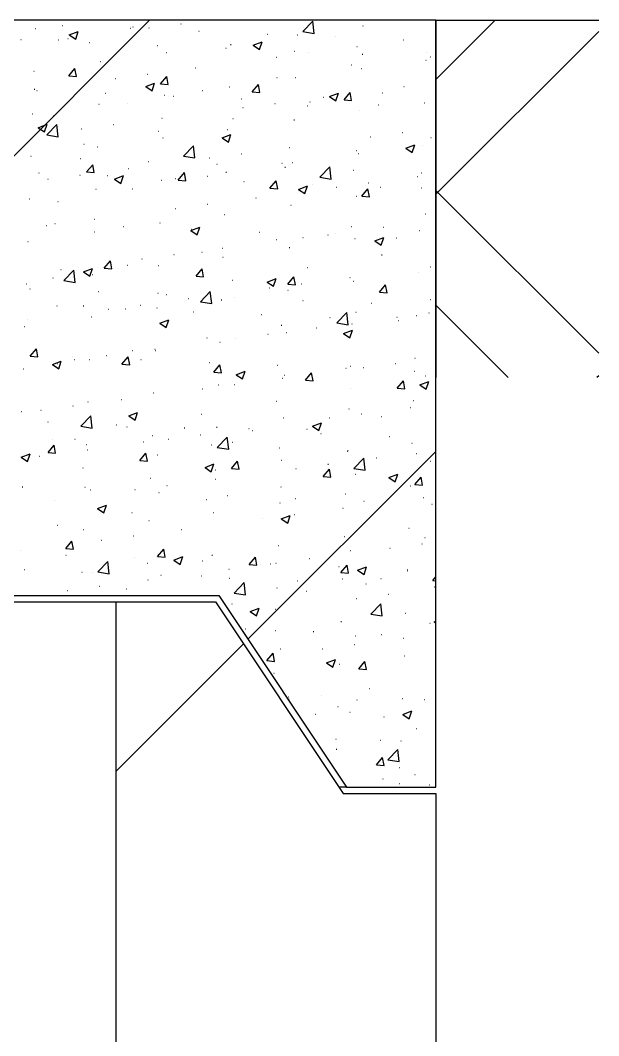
# Model space of a CAD drawing. Header units: centimetres. Extents: x -13594 to 4017, y -3206 to 1780.
# Drawn here: x -7170.4 to -7089.9, y 779.1 to 920.5 of the extents above; entities that cross this region are included whole.
import ezdxf

# ---------------------------------------------------------------- set-up
doc = ezdxf.new("R2010")
doc.units = ezdxf.units.CM

msp = doc.modelspace()

# ---------------------------------------------------------------- linework, layer by layer
at = {"color": 7, "linetype": 'Continuous', "lineweight": 25}
for p, q in [((-7112.6, 920.45), (-7317.24, 920.45)), ((-7112.6, 813.68), (-7112.6, 920.45)), ((-7335.03, 840.37), (-7142.78, 840.37)), ((-7142.78, 840.37), (-7124.99, 813.68)), ((-7601.96, 839.48), (-7157.08, 839.48)), ((-7157.08, 703.24), (-7157.08, 839.48)), ((-7157.08, 839.48), (-7143.26, 839.48)), ((-7143.26, 839.48), (-7125.47, 812.79)), ((-7124.99, 813.68), (-7126.06, 813.68)), ((-7124.99, 813.68), (-7112.6, 813.68)), ((-7125.47, 812.79), (-7112.6, 812.79)), ((-7112.6, 812.79), (-7112.6, 703.24))]:
    msp.add_line(p, q, dxfattribs=at)
at = {"color": 0, "linetype": 'Continuous', "lineweight": 18}
for p, q in [((-7152.42, 920.45), (-7232.5, 840.37)), ((-7112.6, 860.4), (-7138.72, 834.27)), ((-7139.36, 833.63), (-7157.08, 815.91))]:
    msp.add_line(p, q, dxfattribs=at)
at = {"color": 0, "linetype": 'Continuous'}
for p, q in [((-7112.6, 920.45), (-7089.92, 920.45)), ((-7112.6, 920.45), (-7112.6, 870.7)), ((-7104.35, 920.45), (-7112.6, 912.2)), ((-7168.28, 919.29), (-7168.24, 919.29)), ((-7164.56, 919.75), (-7164.51, 919.75)), ((-7155.06, 919.34), (-7155.01, 919.34)), ((-7154.73, 919.53), (-7154.68, 919.53)), ((-7152.53, 919.38), (-7152.48, 919.38)), ((-7148.07, 919.97), (-7148.03, 919.97)), ((-7131.07, 918.88), (-7129.69, 920.32)), ((-7129.49, 918.63), (-7129.69, 920.32)), ((-7122.75, 919.68), (-7122.71, 919.68)), ((-7170.31, 917.76), (-7170.26, 917.76)), ((-7165.1, 917.74), (-7165.06, 917.74)), ((-7163.77, 917.9), (-7163.72, 917.9)), ((-7163.58, 918.41), (-7162.33, 918.89)), ((-7163.58, 918.41), (-7162.69, 917.81)), ((-7162.69, 917.81), (-7162.33, 918.89)), ((-7145.56, 918.94), (-7145.51, 918.94)), ((-7136.06, 918.54), (-7136.02, 918.54)), ((-7131.89, 918.42), (-7131.84, 918.42)), ((-7131.07, 918.88), (-7129.49, 918.63)), ((-7126.56, 918.14), (-7126.52, 918.14)), ((-7117.06, 917.74), (-7117.02, 917.74)), ((-7089.92, 918.89), (-7112.6, 896.22)), ((-7160.81, 917.36), (-7160.76, 917.36)), ((-7151.31, 916.95), (-7151.26, 916.95)), ((-7141.81, 916.55), (-7141.76, 916.55)), ((-7141.13, 917.09), (-7141.08, 917.09)), ((-7138, 916.98), (-7136.76, 917.46)), ((-7138, 916.98), (-7137.12, 916.39)), ((-7137.12, 916.39), (-7136.76, 917.46)), ((-7123.58, 916.79), (-7123.54, 916.79)), ((-7150.12, 915.95), (-7150.07, 915.95)), ((-7134.78, 915.32), (-7134.73, 915.32)), ((-7132.31, 916.15), (-7132.26, 916.15)), ((-7130.32, 915.9), (-7130.28, 915.9)), ((-7122.81, 915.75), (-7122.76, 915.75)), ((-7113.98, 914.89), (-7113.93, 914.89)), ((-7113.95, 916.03), (-7113.91, 916.03)), ((-7113.31, 915.35), (-7113.26, 915.35)), ((-7168.5, 913.36), (-7168.45, 913.36)), ((-7163.66, 912.72), (-7162.8, 913.74)), ((-7162.59, 912.62), (-7162.8, 913.74)), ((-7159.25, 914.7), (-7159.21, 914.7)), ((-7146.01, 913.84), (-7145.97, 913.84)), ((-7124.33, 914.25), (-7124.28, 914.25)), ((-7122.97, 913.75), (-7122.92, 913.75)), ((-7163.66, 912.72), (-7162.59, 912.62)), ((-7157.21, 912.36), (-7157.16, 912.36)), ((-7152.75, 912.95), (-7152.71, 912.95)), ((-7150.89, 911.6), (-7150.03, 912.62)), ((-7149.83, 911.51), (-7150.03, 912.62)), ((-7134.71, 912.47), (-7134.66, 912.47)), ((-7132.1, 912.5), (-7132.06, 912.5)), ((-7168.45, 910.88), (-7168.4, 910.88)), ((-7168.1, 910.7), (-7168.05, 910.7)), ((-7152.95, 911.24), (-7151.71, 911.72)), ((-7152.95, 911.24), (-7152.07, 910.65)), ((-7152.07, 910.65), (-7151.71, 911.72)), ((-7150.89, 911.6), (-7149.83, 911.51)), ((-7145.08, 910.69), (-7145.04, 910.69)), ((-7141.35, 911.17), (-7141.3, 911.17)), ((-7138.13, 910.48), (-7137.27, 911.5)), ((-7137.06, 910.39), (-7137.27, 911.5)), ((-7117.02, 911.25), (-7116.98, 911.25)), ((-7158.6, 910.3), (-7158.55, 910.3)), ((-7150.33, 910.03), (-7150.29, 910.03)), ((-7149.1, 909.9), (-7149.05, 909.9)), ((-7139.6, 909.5), (-7139.56, 909.5)), ((-7138.13, 910.48), (-7137.06, 910.39)), ((-7130.1, 909.1), (-7130.06, 909.1)), ((-7128.26, 909.77), (-7128.22, 909.77)), ((-7127.38, 909.82), (-7126.14, 910.3)), ((-7127.38, 909.82), (-7126.5, 909.22)), ((-7126.5, 909.22), (-7126.14, 910.3)), ((-7125.36, 909.37), (-7124.51, 910.39)), ((-7125.36, 909.37), (-7124.3, 909.27)), ((-7124.3, 909.27), (-7124.51, 910.39)), ((-7120.06, 910.35), (-7120.02, 910.35)), ((-7159.47, 908.77), (-7159.43, 908.77)), ((-7155.46, 908.91), (-7155.42, 908.91)), ((-7139.46, 908.3), (-7139.41, 908.3)), ((-7135, 908.89), (-7134.96, 908.89)), ((-7130.44, 908.56), (-7130.4, 908.56)), ((-7123.18, 907.83), (-7123.14, 907.83)), ((-7120.6, 908.69), (-7120.56, 908.69)), ((-7114.19, 908.97), (-7114.15, 908.97)), ((-7112.6, 908.25), (-7112.6, 908.26)), ((-7112.6, 908.25), (-7112.6, 908.25)), ((-7168.71, 907.44), (-7168.67, 907.44)), ((-7165.84, 907.13), (-7165.79, 907.13)), ((-7150.7, 906.82), (-7150.65, 906.82)), ((-7140.82, 906.78), (-7140.77, 906.78)), ((-7132.32, 906.58), (-7132.27, 906.58)), ((-7167.91, 905.5), (-7166.66, 905.98)), ((-7167.91, 905.5), (-7167.02, 904.91)), ((-7167.02, 904.91), (-7166.66, 905.98)), ((-7166.7, 904.49), (-7165.31, 905.93)), ((-7165.11, 904.24), (-7165.31, 905.93)), ((-7161.89, 905.35), (-7161.85, 905.35)), ((-7157.44, 905.93), (-7157.39, 905.93)), ((-7151.2, 905), (-7151.15, 905)), ((-7141.56, 905.24), (-7141.52, 905.24)), ((-7166.7, 904.49), (-7165.11, 904.24)), ((-7150.55, 904.1), (-7150.51, 904.1)), ((-7142.33, 904.08), (-7141.09, 904.56)), ((-7142.33, 904.08), (-7141.45, 903.48)), ((-7141.45, 903.48), (-7141.09, 904.56)), ((-7121.71, 904.23), (-7121.66, 904.23)), ((-7117.25, 904.82), (-7117.21, 904.82)), ((-7113.27, 904.12), (-7113.22, 904.12)), ((-7161.58, 903.22), (-7161.53, 903.22)), ((-7159.69, 902.85), (-7159.64, 902.85)), ((-7147.71, 901.54), (-7146.32, 902.99)), ((-7146.12, 901.3), (-7146.32, 902.99)), ((-7132.94, 902.75), (-7132.9, 902.75)), ((-7123.65, 902.34), (-7123.6, 902.34)), ((-7116.76, 902.65), (-7115.51, 903.13)), ((-7116.76, 902.65), (-7115.87, 902.06)), ((-7115.87, 902.06), (-7115.51, 903.13)), ((-7114.41, 903.05), (-7114.37, 903.05)), ((-7168.93, 901.52), (-7168.89, 901.52)), ((-7162.06, 901.21), (-7162.02, 901.21)), ((-7152.56, 900.8), (-7152.52, 900.8)), ((-7147.71, 901.54), (-7146.12, 901.3)), ((-7144.14, 901.28), (-7144.09, 901.28)), ((-7139.68, 901.87), (-7139.64, 901.87)), ((-7132.54, 900.65), (-7132.49, 900.65)), ((-7123.4, 901.91), (-7123.35, 901.91)), ((-7167.81, 899.22), (-7167.77, 899.22)), ((-7161.19, 899.33), (-7160.33, 900.35)), ((-7161.19, 899.33), (-7160.12, 899.24)), ((-7160.12, 899.24), (-7160.33, 900.35)), ((-7155.38, 899.8), (-7155.33, 899.8)), ((-7148.42, 898.21), (-7147.56, 899.24)), ((-7147.36, 898.12), (-7147.56, 899.24)), ((-7143.07, 900.4), (-7143.02, 900.4)), ((-7141.78, 899.32), (-7141.73, 899.32)), ((-7134.02, 900.55), (-7133.98, 900.55)), ((-7133.57, 900), (-7133.52, 900)), ((-7128.71, 898.6), (-7127.33, 900.04)), ((-7127.13, 898.35), (-7127.33, 900.04)), ((-7124.07, 899.6), (-7124.02, 899.6)), ((-7114.57, 899.2), (-7114.52, 899.2)), ((-7166.57, 898.33), (-7166.53, 898.33)), ((-7162.12, 898.91), (-7162.07, 898.91)), ((-7158.31, 898.82), (-7158.27, 898.82)), ((-7157.28, 898.34), (-7156.04, 898.82)), ((-7157.28, 898.34), (-7156.4, 897.74)), ((-7156.4, 897.74), (-7156.04, 898.82)), ((-7150.77, 898.18), (-7150.72, 898.18)), ((-7148.81, 898.41), (-7148.77, 898.41)), ((-7148.42, 898.21), (-7147.36, 898.12)), ((-7144.4, 898.77), (-7144.36, 898.77)), ((-7139.31, 898.01), (-7139.27, 898.01)), ((-7135.66, 897.1), (-7134.8, 898.12)), ((-7134.59, 897), (-7134.8, 898.12)), ((-7128.71, 898.6), (-7127.13, 898.35)), ((-7121.93, 897.8), (-7121.89, 897.8)), ((-7115.19, 898.69), (-7115.15, 898.69)), ((-7159.9, 896.93), (-7159.86, 896.93)), ((-7154.78, 896.99), (-7154.73, 896.99)), ((-7135.66, 897.1), (-7134.59, 897)), ((-7131.71, 896.91), (-7130.46, 897.39)), ((-7131.71, 896.91), (-7130.83, 896.32)), ((-7130.83, 896.32), (-7130.46, 897.39)), ((-7129.81, 897.61), (-7129.77, 897.61)), ((-7126.39, 897.22), (-7126.34, 897.22)), ((-7122.89, 895.98), (-7122.04, 897)), ((-7121.83, 895.89), (-7122.04, 897)), ((-7120.31, 897.21), (-7120.27, 897.21)), ((-7114.63, 897.12), (-7114.58, 897.12)), ((-7112.6, 896.77), (-7089.92, 874.1)), ((-7169.15, 895.59), (-7169.1, 895.59)), ((-7165.16, 895.21), (-7165.11, 895.21)), ((-7137.63, 895.74), (-7137.58, 895.74)), ((-7123.62, 895.98), (-7123.57, 895.98)), ((-7122.89, 895.98), (-7121.83, 895.89)), ((-7148.82, 894.26), (-7148.78, 894.26)), ((-7144.36, 894.85), (-7144.32, 894.85)), ((-7132.75, 894.73), (-7132.71, 894.73)), ((-7165.6, 892.16), (-7165.56, 892.16)), ((-7160.06, 892.78), (-7160.01, 892.78)), ((-7150.98, 892.26), (-7150.94, 892.26)), ((-7141.99, 893.39), (-7141.95, 893.39)), ((-7114, 893.5), (-7113.96, 893.5)), ((-7166.8, 891.89), (-7166.75, 891.89)), ((-7160.12, 891), (-7160.08, 891)), ((-7156.11, 891.76), (-7156.06, 891.76)), ((-7146.66, 891.17), (-7145.42, 891.65)), ((-7146.66, 891.17), (-7145.78, 890.58)), ((-7146.61, 891.36), (-7146.56, 891.36)), ((-7145.78, 890.58), (-7145.42, 891.65)), ((-7137.11, 890.96), (-7137.06, 890.96)), ((-7126.61, 890.78), (-7126.57, 890.78)), ((-7124.38, 891.72), (-7124.34, 891.72)), ((-7119.87, 891.67), (-7119.83, 891.67)), ((-7114.84, 891.2), (-7114.8, 891.2)), ((-7169.36, 889.67), (-7169.32, 889.67)), ((-7134.76, 889.94), (-7134.71, 889.94)), ((-7131.07, 890.2), (-7131.02, 890.2)), ((-7127.61, 890.56), (-7127.56, 890.56)), ((-7123.83, 890.06), (-7123.79, 890.06)), ((-7121.09, 889.75), (-7119.84, 890.23)), ((-7121.09, 889.75), (-7120.2, 889.15)), ((-7120.2, 889.15), (-7119.84, 890.23)), ((-7118.11, 890.15), (-7118.06, 890.15)), ((-7145.14, 888.16), (-7145.09, 888.16)), ((-7142.31, 888.72), (-7142.26, 888.72)), ((-7132.97, 888.81), (-7132.92, 888.81)), ((-7158.72, 885.95), (-7157.86, 886.97)), ((-7157.65, 885.85), (-7157.86, 886.97)), ((-7153.5, 887.24), (-7153.46, 887.24)), ((-7149.05, 887.83), (-7149, 887.83)), ((-7142.21, 887.47), (-7142.17, 887.47)), ((-7120.12, 887.81), (-7120.07, 887.81)), ((-7164.74, 885.76), (-7164.7, 885.76)), ((-7164.34, 884.21), (-7162.95, 885.65)), ((-7162.76, 883.96), (-7162.95, 885.65)), ((-7161.61, 885.44), (-7160.37, 885.91)), ((-7161.61, 885.44), (-7160.73, 884.84)), ((-7160.73, 884.84), (-7160.37, 885.91)), ((-7160.34, 885.08), (-7160.29, 885.08)), ((-7158.72, 885.95), (-7157.65, 885.85)), ((-7155.51, 886.37), (-7155.47, 886.37)), ((-7151.2, 886.33), (-7151.16, 886.33)), ((-7145.95, 884.83), (-7145.1, 885.85)), ((-7144.89, 884.74), (-7145.1, 885.85)), ((-7130.49, 886.03), (-7130.45, 886.03)), ((-7115.06, 885.27), (-7115.02, 885.27)), ((-7113.32, 886.13), (-7113.27, 886.13)), ((-7169.58, 883.74), (-7169.53, 883.74)), ((-7165.89, 884.59), (-7165.85, 884.59)), ((-7164.34, 884.21), (-7162.76, 883.96)), ((-7145.95, 884.83), (-7144.89, 884.74)), ((-7140.87, 884.25), (-7140.83, 884.25)), ((-7136.04, 884.01), (-7134.79, 884.49)), ((-7136.04, 884.01), (-7135.16, 883.41)), ((-7135.16, 883.41), (-7134.79, 884.49)), ((-7133.19, 883.71), (-7132.33, 884.73)), ((-7133.19, 883.71), (-7132.13, 883.62)), ((-7132.13, 883.62), (-7132.33, 884.73)), ((-7131.29, 883.76), (-7131.25, 883.76)), ((-7124.56, 884.65), (-7124.51, 884.65)), ((-7124.05, 884.13), (-7124, 884.13)), ((-7169.07, 883.07), (-7169.03, 883.07)), ((-7159.57, 882.67), (-7159.53, 882.67)), ((-7151.25, 882.47), (-7151.21, 882.47)), ((-7150.07, 882.26), (-7150.03, 882.26)), ((-7145.35, 881.26), (-7143.96, 882.71)), ((-7143.76, 881.02), (-7143.96, 882.71)), ((-7135.75, 883.18), (-7135.71, 883.18)), ((-7133.19, 882.88), (-7133.14, 882.88)), ((-7120.43, 882.6), (-7119.57, 883.62)), ((-7120.43, 882.6), (-7119.36, 882.5)), ((-7119.36, 882.5), (-7119.57, 883.62)), ((-7153.73, 880.81), (-7153.68, 880.81)), ((-7146.99, 881.7), (-7146.94, 881.7)), ((-7145.35, 881.26), (-7143.76, 881.02)), ((-7142.43, 881.55), (-7142.38, 881.55)), ((-7140.57, 881.86), (-7140.53, 881.86)), ((-7131.07, 881.46), (-7131.03, 881.46)), ((-7121.57, 881.06), (-7121.53, 881.06)), ((-7113.32, 881.58), (-7113.28, 881.58)), ((-7165.32, 880.68), (-7165.27, 880.68)), ((-7161.63, 880.69), (-7161.58, 880.69)), ((-7158.18, 880.22), (-7158.14, 880.22)), ((-7155.82, 880.28), (-7155.77, 880.28)), ((-7151.42, 880.41), (-7151.37, 880.41)), ((-7146.32, 879.87), (-7146.27, 879.87)), ((-7136.82, 879.47), (-7136.78, 879.47)), ((-7126.35, 878.32), (-7124.97, 879.76)), ((-7124.77, 878.07), (-7124.97, 879.76)), ((-7123.7, 879.8), (-7123.65, 879.8)), ((-7113.54, 879.7), (-7113.5, 879.7)), ((-7112.6, 880.79), (-7102.5, 870.7)), ((-7169.42, 878.75), (-7169.38, 878.75)), ((-7160.55, 879.15), (-7160.51, 879.15)), ((-7150.99, 878.27), (-7149.75, 878.75)), ((-7150.99, 878.27), (-7150.11, 877.67)), ((-7150.11, 877.67), (-7149.75, 878.75)), ((-7134.08, 878.02), (-7134.03, 878.02)), ((-7127.32, 879.07), (-7127.28, 879.07)), ((-7126.35, 878.32), (-7124.77, 878.07)), ((-7124.26, 878.21), (-7124.22, 878.21)), ((-7118, 879.11), (-7117.95, 879.11)), ((-7117.82, 878.67), (-7117.78, 878.67)), ((-7115.28, 879.35), (-7115.23, 879.35)), ((-7169.8, 877.82), (-7169.75, 877.82)), ((-7135.98, 876.75), (-7135.93, 876.75)), ((-7133.4, 876.96), (-7133.36, 876.96)), ((-7129.24, 877.63), (-7129.19, 877.63)), ((-7125.42, 876.85), (-7124.17, 877.32)), ((-7125.42, 876.85), (-7124.53, 876.25)), ((-7124.53, 876.25), (-7124.17, 877.32)), ((-7144.45, 876.24), (-7144.41, 876.24)), ((-7142.64, 875.62), (-7142.6, 875.62)), ((-7140.43, 876.16), (-7140.39, 876.16)), ((-7169.01, 873.68), (-7168.15, 874.7)), ((-7167.95, 873.58), (-7168.15, 874.7)), ((-7158.41, 873.79), (-7158.36, 873.79)), ((-7154.83, 874.46), (-7154.79, 874.46)), ((-7151.67, 874.68), (-7151.62, 874.68)), ((-7151.63, 874.48), (-7151.59, 874.48)), ((-7169.01, 873.68), (-7167.95, 873.58)), ((-7165.94, 872.53), (-7164.7, 873.01)), ((-7165.94, 872.53), (-7165.06, 871.93)), ((-7165.21, 872.68), (-7165.16, 872.68)), ((-7165.06, 871.93), (-7164.7, 873.01)), ((-7163.11, 873.62), (-7163.07, 873.62)), ((-7162.86, 873.21), (-7162.82, 873.21)), ((-7160.77, 873.23), (-7160.72, 873.23)), ((-7156.25, 872.56), (-7155.39, 873.58)), ((-7156.25, 872.56), (-7155.18, 872.47)), ((-7155.18, 872.47), (-7155.39, 873.58)), ((-7153.61, 873.22), (-7153.57, 873.22)), ((-7144.11, 872.82), (-7144.07, 872.82)), ((-7143.48, 871.44), (-7142.63, 872.47)), ((-7142.42, 871.35), (-7142.63, 872.47)), ((-7134.61, 872.42), (-7134.57, 872.42)), ((-7118.22, 872.68), (-7118.18, 872.68)), ((-7115.49, 873.43), (-7115.45, 873.43)), ((-7170.01, 871.9), (-7169.97, 871.9)), ((-7143.48, 871.44), (-7142.42, 871.35)), ((-7140.37, 871.11), (-7139.12, 871.58)), ((-7140.37, 871.11), (-7139.49, 870.51)), ((-7139.49, 870.51), (-7139.12, 871.58)), ((-7133.62, 871.03), (-7133.57, 871.03)), ((-7130.72, 870.33), (-7129.86, 871.35)), ((-7129.66, 870.23), (-7129.86, 871.35)), ((-7125.11, 872.02), (-7125.07, 872.02)), ((-7124.48, 872.29), (-7124.44, 872.29)), ((-7122.68, 872.09), (-7122.63, 872.09)), ((-7115.61, 871.61), (-7115.57, 871.61)), ((-7114.05, 870.97), (-7114.01, 870.97)), ((-7089.92, 870.95), (-7090.18, 870.7)), ((-7142.86, 869.7), (-7142.82, 869.7)), ((-7140.66, 869.73), (-7140.61, 869.73)), ((-7133.92, 870.61), (-7133.87, 870.61)), ((-7130.72, 870.33), (-7129.66, 870.23)), ((-7117.96, 869.21), (-7117.1, 870.23)), ((-7116.89, 869.12), (-7117.1, 870.23)), ((-7114.8, 869.68), (-7113.55, 870.16)), ((-7114.8, 869.68), (-7113.91, 869.08)), ((-7113.91, 869.08), (-7113.55, 870.16)), ((-7151.85, 868.56), (-7151.8, 868.56)), ((-7145.11, 869.14), (-7145.07, 869.14)), ((-7124.43, 869.18), (-7124.39, 869.18)), ((-7117.96, 869.21), (-7116.89, 869.12)), ((-7163.09, 866.77), (-7163.05, 866.77)), ((-7160.99, 867.31), (-7160.94, 867.31)), ((-7156.35, 867.66), (-7156.31, 867.66)), ((-7134.81, 867.4), (-7134.77, 867.4)), ((-7115.71, 867.5), (-7115.66, 867.5)), ((-7170.23, 865.97), (-7170.18, 865.97)), ((-7167.55, 866.19), (-7167.5, 866.19)), ((-7161.98, 863.93), (-7160.59, 865.37)), ((-7160.4, 863.68), (-7160.59, 865.37)), ((-7155.32, 865.37), (-7154.08, 865.84)), ((-7155.32, 865.37), (-7154.44, 864.77)), ((-7154.44, 864.77), (-7154.08, 865.84)), ((-7145.19, 865.62), (-7145.14, 865.62)), ((-7124.7, 866.36), (-7124.65, 866.36)), ((-7122.91, 865.66), (-7122.86, 865.66)), ((-7120.17, 865.28), (-7120.12, 865.28)), ((-7116.17, 866.55), (-7116.12, 866.55)), ((-7166.58, 864.53), (-7166.53, 864.53)), ((-7161.98, 863.93), (-7160.4, 863.68)), ((-7157.08, 864.13), (-7157.03, 864.13)), ((-7133.83, 865.11), (-7133.79, 865.11)), ((-7129.75, 863.94), (-7128.5, 864.42)), ((-7129.75, 863.94), (-7128.86, 863.34)), ((-7128.86, 863.34), (-7128.5, 864.42)), ((-7127.36, 865.08), (-7127.32, 865.08)), ((-7155.57, 863.84), (-7155.52, 863.84)), ((-7152.07, 862.64), (-7152.02, 862.64)), ((-7147.58, 863.72), (-7147.53, 863.72)), ((-7145.34, 862.71), (-7145.29, 862.71)), ((-7143.08, 863.78), (-7143.03, 863.78)), ((-7142.99, 860.98), (-7141.6, 862.43)), ((-7141.4, 860.74), (-7141.6, 862.43)), ((-7138.6, 863.6), (-7138.55, 863.6)), ((-7138.08, 863.32), (-7138.03, 863.32)), ((-7130.55, 863.5), (-7130.5, 863.5)), ((-7128.58, 862.92), (-7128.53, 862.92)), ((-7119.08, 862.52), (-7119.03, 862.52)), ((-7166.54, 860.29), (-7165.68, 861.31)), ((-7165.94, 862.06), (-7165.9, 862.06)), ((-7165.48, 860.2), (-7165.68, 861.31)), ((-7162.82, 862.14), (-7162.78, 862.14)), ((-7161.2, 861.38), (-7161.16, 861.38)), ((-7153.32, 861.74), (-7153.28, 861.74)), ((-7149.79, 862.12), (-7149.75, 862.12)), ((-7143.83, 861.33), (-7143.78, 861.33)), ((-7140.92, 861.71), (-7140.88, 861.71)), ((-7115.93, 861.58), (-7115.88, 861.58)), ((-7170.27, 859.63), (-7169.03, 860.11)), ((-7170.27, 859.63), (-7169.39, 859.03)), ((-7169.39, 859.03), (-7169.03, 860.11)), ((-7167.77, 859.76), (-7167.73, 859.76)), ((-7166.54, 860.29), (-7165.48, 860.2)), ((-7161.03, 860.64), (-7160.99, 860.64)), ((-7153.78, 859.17), (-7152.92, 860.2)), ((-7152.72, 859.08), (-7152.92, 860.2)), ((-7151.3, 859.93), (-7151.26, 859.93)), ((-7142.99, 860.98), (-7141.4, 860.74)), ((-7134.33, 860.93), (-7134.28, 860.93)), ((-7124.91, 860.44), (-7124.87, 860.44)), ((-7124.83, 860.53), (-7124.78, 860.53)), ((-7115.33, 860.13), (-7115.28, 860.13)), ((-7153.78, 859.17), (-7152.72, 859.08)), ((-7144.7, 858.2), (-7143.45, 858.68)), ((-7144.7, 858.2), (-7143.82, 857.6)), ((-7143.82, 857.6), (-7143.45, 858.68)), ((-7141.02, 858.06), (-7140.16, 859.08)), ((-7139.95, 857.96), (-7140.16, 859.08)), ((-7134.05, 859.19), (-7134.01, 859.19)), ((-7127.59, 858.64), (-7127.54, 858.64)), ((-7124, 858.04), (-7122.61, 859.48)), ((-7122.41, 857.79), (-7122.61, 859.48)), ((-7120.85, 859.53), (-7120.8, 859.53)), ((-7113.37, 859.05), (-7113.33, 859.05)), ((-7161.68, 858.15), (-7161.64, 858.15)), ((-7143.29, 857.85), (-7143.25, 857.85)), ((-7141.02, 858.06), (-7139.95, 857.96)), ((-7132.04, 858.06), (-7132, 858.06)), ((-7128.25, 856.94), (-7127.39, 857.96)), ((-7128.25, 856.94), (-7127.19, 856.85)), ((-7127.19, 856.85), (-7127.39, 857.96)), ((-7124, 858.04), (-7122.41, 857.79)), ((-7123.75, 857.27), (-7123.71, 857.27)), ((-7119.13, 856.78), (-7117.88, 857.26)), ((-7119.13, 856.78), (-7118.24, 856.18)), ((-7118.24, 856.18), (-7117.88, 857.25)), ((-7115.49, 855.82), (-7114.63, 856.85)), ((-7114.42, 855.73), (-7114.63, 856.85)), ((-7170.12, 855.48), (-7170.07, 855.48)), ((-7161.42, 855.46), (-7161.37, 855.46)), ((-7152.28, 856.71), (-7152.24, 856.71)), ((-7150.02, 855.69), (-7149.98, 855.69)), ((-7143.28, 856.58), (-7143.24, 856.58)), ((-7134.13, 855.49), (-7134.08, 855.49)), ((-7116.14, 855.65), (-7116.1, 855.65)), ((-7115.49, 855.82), (-7114.42, 855.73)), ((-7160.62, 855.08), (-7160.57, 855.08)), ((-7154.47, 855.1), (-7154.43, 855.1)), ((-7151.12, 854.68), (-7151.07, 854.68)), ((-7141.62, 854.28), (-7141.57, 854.28)), ((-7125.13, 854.51), (-7125.09, 854.51)), ((-7114.29, 853.99), (-7114.25, 853.99)), ((-7165.71, 853.62), (-7165.67, 853.62)), ((-7159.65, 852.46), (-7158.41, 852.94)), ((-7158.77, 851.87), (-7158.41, 852.94)), ((-7144.51, 853.71), (-7144.46, 853.71)), ((-7134.27, 853.26), (-7134.22, 853.26)), ((-7132.12, 853.88), (-7132.07, 853.88)), ((-7122.62, 853.48), (-7122.57, 853.48)), ((-7113.12, 853.07), (-7113.08, 853.07)), ((-7159.65, 852.46), (-7158.77, 851.87)), ((-7154.88, 851.92), (-7154.84, 851.92)), ((-7143.51, 851.93), (-7143.47, 851.93)), ((-7134.08, 851.04), (-7132.83, 851.52)), ((-7133.19, 850.44), (-7132.83, 851.52)), ((-7132.27, 851.62), (-7132.22, 851.62)), ((-7125.53, 852.51), (-7125.48, 852.51)), ((-7165.26, 850.14), (-7165.22, 850.14)), ((-7152.5, 850.79), (-7152.45, 850.79)), ((-7136.72, 851.04), (-7136.68, 851.04)), ((-7134.08, 851.04), (-7133.19, 850.44)), ((-7116.36, 849.73), (-7116.31, 849.73)), ((-7161.63, 849.54), (-7161.59, 849.54)), ((-7154.7, 848.67), (-7154.66, 848.67)), ((-7147.96, 849.56), (-7147.92, 849.56)), ((-7125.35, 848.59), (-7125.3, 848.59)), ((-7114.11, 848.43), (-7114.06, 848.43)), ((-7164.07, 846.91), (-7163.22, 847.93)), ((-7164.07, 846.91), (-7163.01, 846.81)), ((-7163.01, 846.81), (-7163.22, 847.93)), ((-7159.16, 848.08), (-7159.11, 848.08)), ((-7134.48, 847.34), (-7134.44, 847.34)), ((-7118.97, 846.97), (-7118.93, 846.97)), ((-7114.52, 847.56), (-7114.47, 847.56)), ((-7170.39, 846.61), (-7170.35, 846.61)), ((-7164.08, 845.99), (-7164.04, 845.99)), ((-7154.58, 845.59), (-7154.54, 845.59)), ((-7151.31, 845.79), (-7150.45, 846.81)), ((-7151.31, 845.79), (-7150.25, 845.7)), ((-7150.25, 845.7), (-7150.45, 846.81)), ((-7149.03, 845.3), (-7147.78, 845.78)), ((-7148.15, 844.7), (-7147.78, 845.78)), ((-7143.73, 846), (-7143.68, 846)), ((-7138.55, 844.67), (-7137.69, 845.69)), ((-7137.48, 844.58), (-7137.69, 845.69)), ((-7130.21, 845.49), (-7130.17, 845.49)), ((-7124.49, 846.65), (-7124.44, 846.65)), ((-7159.62, 843.65), (-7158.23, 845.09)), ((-7158.04, 843.4), (-7158.23, 845.09)), ((-7152.71, 844.86), (-7152.67, 844.86)), ((-7149.03, 845.3), (-7148.15, 844.7)), ((-7145.08, 845.18), (-7145.04, 845.18)), ((-7138.55, 844.67), (-7137.48, 844.58)), ((-7136.95, 844.61), (-7136.91, 844.61)), ((-7135.58, 844.78), (-7135.54, 844.78)), ((-7134.86, 844.87), (-7134.82, 844.87)), ((-7126.08, 844.38), (-7126.04, 844.38)), ((-7125.78, 843.56), (-7124.92, 844.58)), ((-7124.72, 843.46), (-7124.92, 844.58)), ((-7123.46, 843.87), (-7122.21, 844.35)), ((-7122.57, 843.28), (-7122.21, 844.35)), ((-7169.83, 844), (-7169.79, 844)), ((-7161.85, 843.61), (-7161.81, 843.61)), ((-7160.33, 843.6), (-7160.29, 843.6)), ((-7159.62, 843.65), (-7158.04, 843.4)), ((-7150.83, 843.2), (-7150.79, 843.2)), ((-7145.24, 843.09), (-7145.2, 843.09)), ((-7141.4, 844.02), (-7141.36, 844.02)), ((-7141.33, 842.79), (-7141.29, 842.79)), ((-7125.78, 843.56), (-7124.72, 843.46)), ((-7125.56, 842.67), (-7125.52, 842.67)), ((-7123.46, 843.87), (-7122.57, 843.28)), ((-7120.22, 842.74), (-7120.18, 842.74)), ((-7116.59, 843.98), (-7116.54, 843.98)), ((-7116.57, 843.81), (-7116.53, 843.81)), ((-7113.02, 842.44), (-7112.6, 842.94)), ((-7159.38, 841.65), (-7159.34, 841.65)), ((-7155.62, 841.31), (-7155.57, 841.31)), ((-7152.64, 842.54), (-7152.6, 842.54)), ((-7140.63, 840.7), (-7139.24, 842.15)), ((-7139.05, 840.46), (-7139.24, 842.15)), ((-7134.7, 841.41), (-7134.66, 841.41)), ((-7131.83, 842.39), (-7131.79, 842.39)), ((-7122.33, 841.99), (-7122.29, 841.99)), ((-7113.02, 842.44), (-7112.6, 842.4)), ((-7112.83, 841.59), (-7112.79, 841.59)), ((-7163.84, 841.07), (-7163.79, 841.07)), ((-7140.63, 840.7), (-7139.05, 840.46)), ((-7130.6, 840.96), (-7130.55, 840.96)), ((-7123.65, 839.95), (-7123.61, 839.95)), ((-7119.2, 840.54), (-7119.15, 840.54)), ((-7140.98, 839.18), (-7140.93, 839.18)), ((-7138.41, 838.13), (-7137.16, 838.61)), ((-7137.52, 837.54), (-7137.16, 838.61)), ((-7134.89, 838.47), (-7134.85, 838.47)), ((-7121.64, 837.76), (-7120.25, 839.2)), ((-7120.05, 837.51), (-7120.25, 839.2)), ((-7138.41, 838.13), (-7137.52, 837.54)), ((-7121.64, 837.76), (-7120.05, 837.51)), ((-7116.79, 837.88), (-7116.75, 837.88)), ((-7139.12, 835.74), (-7139.08, 835.74)), ((-7125.78, 836.74), (-7125.73, 836.74)), ((-7113.43, 836.52), (-7113.38, 836.52)), ((-7112.83, 836.71), (-7112.6, 836.8)), ((-7112.83, 836.71), (-7112.6, 836.55)), ((-7134.92, 835.49), (-7134.87, 835.49)), ((-7129.63, 835.34), (-7129.58, 835.34)), ((-7123.8, 834.73), (-7123.76, 834.73)), ((-7120.13, 834.94), (-7120.08, 834.94)), ((-7117.14, 834.41), (-7117.1, 834.41)), ((-7134.18, 832.95), (-7134.14, 832.95)), ((-7128.33, 832.94), (-7128.29, 832.94)), ((-7123.88, 833.52), (-7123.84, 833.52)), ((-7136.08, 831.29), (-7135.22, 832.31)), ((-7135.01, 831.19), (-7135.22, 832.31)), ((-7127.79, 830.97), (-7126.54, 831.45)), ((-7126.9, 830.37), (-7126.54, 831.45)), ((-7117.01, 831.96), (-7116.96, 831.96)), ((-7136.08, 831.29), (-7135.01, 831.19)), ((-7127.79, 830.97), (-7126.9, 830.37)), ((-7126, 830.82), (-7125.95, 830.82)), ((-7123.31, 830.17), (-7122.46, 831.19)), ((-7123.31, 830.17), (-7122.25, 830.08)), ((-7122.25, 830.08), (-7122.46, 831.19)), ((-7135.13, 829.57), (-7135.09, 829.57)), ((-7121.82, 827.39), (-7121.78, 827.39)), ((-7133.09, 826.24), (-7133.05, 826.24)), ((-7133.02, 825.92), (-7132.97, 825.92)), ((-7128.56, 826.5), (-7128.52, 826.5)), ((-7123.59, 825.84), (-7123.55, 825.84)), ((-7117.22, 826.03), (-7117.18, 826.03)), ((-7114.16, 825.9), (-7114.12, 825.9)), ((-7126.21, 824.9), (-7126.17, 824.9)), ((-7117.16, 823.8), (-7115.92, 824.28)), ((-7116.28, 823.21), (-7115.92, 824.28)), ((-7114.09, 825.44), (-7114.05, 825.44)), ((-7129.34, 823.85), (-7129.29, 823.85)), ((-7124.54, 824.12), (-7124.49, 824.12)), ((-7119.84, 823.45), (-7119.79, 823.45)), ((-7117.16, 823.8), (-7116.28, 823.21)), ((-7115.26, 821.85), (-7115.22, 821.85)), ((-7126.5, 820.37), (-7126.46, 820.37)), ((-7120.27, 820.21), (-7120.23, 820.21)), ((-7117.44, 820.11), (-7117.4, 820.11)), ((-7126.43, 818.97), (-7126.38, 818.97)), ((-7119.28, 817.48), (-7117.89, 818.92)), ((-7117.69, 817.23), (-7117.89, 818.92)), ((-7120.84, 816.79), (-7119.99, 817.81)), ((-7119.78, 816.69), (-7119.99, 817.81)), ((-7119.28, 817.48), (-7117.69, 817.23)), ((-7120.84, 816.79), (-7119.78, 816.69)), ((-7117.63, 816.4), (-7117.59, 816.4)), ((-7119.95, 814.83), (-7119.9, 814.83)), ((-7115.49, 815.42), (-7115.45, 815.42)), ((-7117.66, 814.19), (-7117.61, 814.19)), ((-7113.48, 813.98), (-7113.43, 813.98))]:
    msp.add_line(p, q, dxfattribs=at)

doc.saveas('drawing.dxf')
